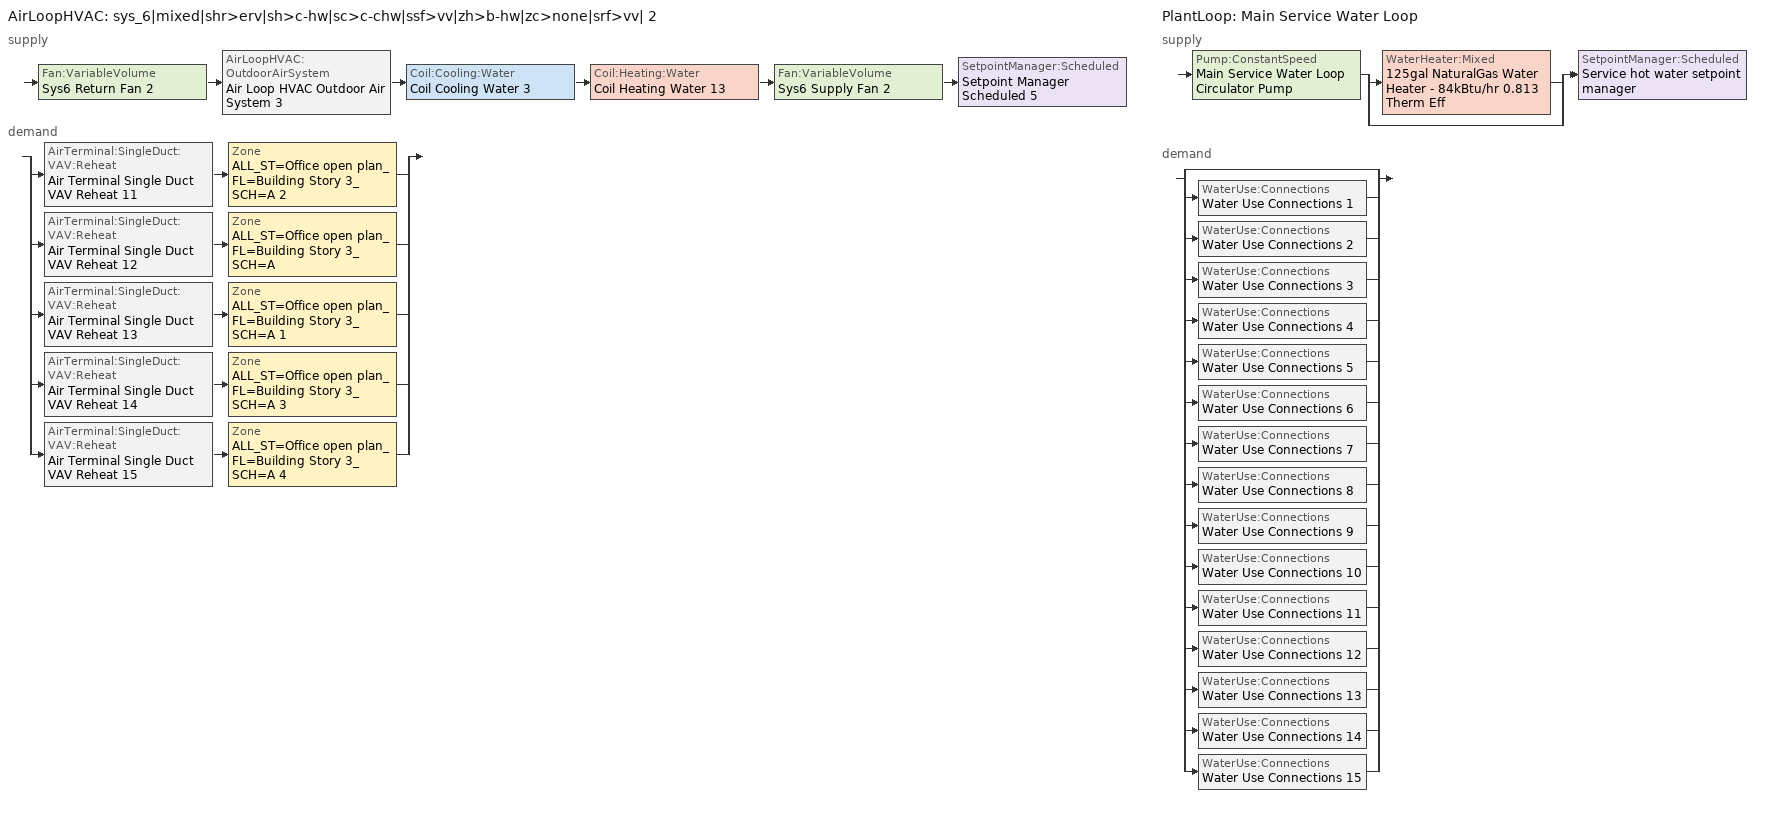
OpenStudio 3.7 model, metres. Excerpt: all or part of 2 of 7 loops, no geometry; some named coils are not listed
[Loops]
AirLoopHVAC 'sys_6|mixed|shr>erv|sh>c-hw|sc>c-chw|ssf>vv|zh>b-hw|zc>none|srf>vv| 2'
 supply: Fan:VariableVolume 'Sys6 Return Fan 2' > AirLoopHVAC:OutdoorAirSystem 'Air Loop HVAC Outdoor Air System 3' > Coil:Cooling:Water 'Coil Cooling Water 3' > Coil:Heating:Water 'Coil Heating Water 13' > Fan:VariableVolume 'Sys6 Supply Fan 2' > SetpointManager:Scheduled 'Setpoint Manager Scheduled 5'
 demand: split
  | AirTerminal:SingleDuct:VAV:Reheat 'Air Terminal Single Duct VAV Reheat 11' > Zone 'ALL_ST=Office open plan_FL=Building Story 3_SCH=A 2'
  | AirTerminal:SingleDuct:VAV:Reheat 'Air Terminal Single Duct VAV Reheat 12' > Zone 'ALL_ST=Office open plan_FL=Building Story 3_SCH=A'
  | AirTerminal:SingleDuct:VAV:Reheat 'Air Terminal Single Duct VAV Reheat 13' > Zone 'ALL_ST=Office open plan_FL=Building Story 3_SCH=A 1'
  | AirTerminal:SingleDuct:VAV:Reheat 'Air Terminal Single Duct VAV Reheat 14' > Zone 'ALL_ST=Office open plan_FL=Building Story 3_SCH=A 3'
  | AirTerminal:SingleDuct:VAV:Reheat 'Air Terminal Single Duct VAV Reheat 15' > Zone 'ALL_ST=Office open plan_FL=Building Story 3_SCH=A 4'
PlantLoop 'Main Service Water Loop'
 supply: Pump:ConstantSpeed 'Main Service Water Loop Circulator Pump' > split
  | WaterHeater:Mixed '125gal NaturalGas Water Heater - 84kBtu/hr 0.813 Therm Eff'
  | bypass
  join > SetpointManager:Scheduled 'Service hot water setpoint manager'
 demand: split
  | bypass
  | WaterUse:Connections 'Water Use Connections 1'
  | WaterUse:Connections 'Water Use Connections 2'
  | WaterUse:Connections 'Water Use Connections 3'
  | WaterUse:Connections 'Water Use Connections 4'
  | WaterUse:Connections 'Water Use Connections 5'
  | WaterUse:Connections 'Water Use Connections 6'
  | WaterUse:Connections 'Water Use Connections 7'
  | WaterUse:Connections 'Water Use Connections 8'
  | WaterUse:Connections 'Water Use Connections 9'
  | WaterUse:Connections 'Water Use Connections 10'
  | WaterUse:Connections 'Water Use Connections 11'
  | WaterUse:Connections 'Water Use Connections 12'
  | WaterUse:Connections 'Water Use Connections 13'
  | WaterUse:Connections 'Water Use Connections 14'
  | WaterUse:Connections 'Water Use Connections 15'
[Sizing:Zone] Zone Cooling Design Supply Air Temperature Input Method=TemperatureDifference; Zone Cooling Design Supply Air Temperature {C}=14; Zone Cooling Design Supply Air Temperature Difference {deltaC}=11; Zone Heating Design Supply Air Temperature Input Method=TemperatureDifference; Zone Heating Design Supply Air Temperature {C}=40; Zone Heating Design Supply Air Temperature Difference {deltaC}=21; Zone Cooling Design Supply Air Humidity Ratio {kg-H2O/kg-air}=0.0085; Zone Heating Design Supply Air Humidity Ratio {kg-H2O/kg-air}=0.008; Zone Heating Sizing Factor=1.3; Zone Cooling Sizing Factor=1.1; Cooling Design Air Flow Method=DesignDay; Heating Design Air Flow Method=DesignDay; Account for Dedicated Outdoor Air System=No; Dedicated Outdoor Air System Control Strategy=NeutralSupplyAir; Dedicated Outdoor Air Low Setpoint Temperature for Design {C}=autosize; Dedicated Outdoor Air High Setpoint Temperature for Design {C}=autosize; Zone Load Sizing Method=Sensible Load Only No Latent Load; Zone Latent Cooling Design Supply Air Humidity Ratio Input Method=HumidityRatioDifference; Zone Cooling Design Supply Air Humidity Ratio Difference {kgWater/kgDryAir}=0.005; Zone Latent Heating Design Supply Air Humidity Ratio Input Method=HumidityRatioDifference; Zone Humidification Design Supply Air Humidity Ratio Difference {kgWater/kgDryAir}=0.005
ALL_ST=Office open plan_FL=Building Story 3_SCH=A; ALL_ST=Office open plan_FL=Building Story 3_SCH=A 1; ALL_ST=Office open plan_FL=Building Story 3_SCH=A 2; ALL_ST=Office open plan_FL=Building Story 3_SCH=A 3; ALL_ST=Office open plan_FL=Building Story 3_SCH=A 4
[Zone equipment]
ALL_ST=Office open plan_FL=Building Story 3_SCH=A: Zone HVAC Baseboard Convective Water 12, Air Terminal Single Duct VAV Reheat 12
ALL_ST=Office open plan_FL=Building Story 3_SCH=A 1: Zone HVAC Baseboard Convective Water 13, Air Terminal Single Duct VAV Reheat 13
ALL_ST=Office open plan_FL=Building Story 3_SCH=A 2: Zone HVAC Baseboard Convective Water 11, Air Terminal Single Duct VAV Reheat 11
ALL_ST=Office open plan_FL=Building Story 3_SCH=A 3: Zone HVAC Baseboard Convective Water 14, Air Terminal Single Duct VAV Reheat 14
ALL_ST=Office open plan_FL=Building Story 3_SCH=A 4: Zone HVAC Baseboard Convective Water 15, Air Terminal Single Duct VAV Reheat 15
[PlantLoop]
Main Service Water Loop: Glycol Concentration=0; Maximum Loop Temperature {C}=60; Minimum Loop Temperature {C}=10; Plant Loop Volume {m3}=Autocalculate; Load Distribution Scheme=Optimal
[Sizing:Plant]
Main Service Water Loop: Loop Type=Heating; Design Loop Exit Temperature {C}=60; Loop Design Temperature Difference {deltaC}=5; Sizing Option=NonCoincident; Zone Timesteps in Averaging Window=1; Coincident Sizing Factor Mode=None
[SetpointManager:Scheduled] Control Variable=Temperature
Name | Schedule | Setpoint Node or NodeList
Setpoint Manager Scheduled 5 | Supply Air Temp 2 | sys_6|mixed|shr>erv|sh>c-hw|sc>c-chw|ssf>vv|zh>b-hw|zc>none|srf>vv| 2 Supply Outlet Node
Service hot water setpoint manager | Service Water Loop Temp - 140F | Main Service Water Loop Supply Outlet Node
[AirLoopHVAC]
sys_6|mixed|shr>erv|sh>c-hw|sc>c-chw|ssf>vv|zh>b-hw|zc>none|srf>vv| 2: Availability Schedule=sys_6|mixed|shr>none|sh>c-hw|sc>c-chw|ssf>vv|zh>b-hw|zc>none|srf>vv| 2 Occ Sch; Design Supply Air Flow Rate {m3/s}=autosize; Design Return Air Flow Fraction of Supply Air Flow=1
[Sizing:System]
sys_6|mixed|shr>erv|sh>c-hw|sc>c-chw|ssf>vv|zh>b-hw|zc>none|srf>vv| 2: Design Outdoor Air Flow Rate {m3/s}=Autosize; Central Heating Maximum System Air Flow Ratio=0.3; Preheat Design Temperature {C}=7; Preheat Design Humidity Ratio {kg-H2O/kg-Air}=0.008; Precool Design Temperature {C}=12.8; Precool Design Humidity Ratio {kg-H2O/kg-Air}=0.008; Central Cooling Design Supply Air Temperature {C}=13; Central Heating Design Supply Air Temperature {C}=13.1; 100% Outdoor Air in Cooling=No; 100% Outdoor Air in Heating=No; Central Cooling Design Supply Air Humidity Ratio {kg-H2O/kg-Air}=0.0085; Zone Maximum Outdoor Air Fraction=1; Cooling Supply Air Flow Rate Per Floor Area {m3/s-m2}=0.00996765; Cooling Fraction of Autosized Cooling Supply Air Flow Rate=1; Cooling Supply Air Flow Rate Per Unit Cooling Capacity {m3/s-W}=3.94755e-05; Heating Supply Air Flow Rate Per Floor Area {m3/s-m2}=0.00996765; Heating Fraction of Autosized Heating Supply Air Flow Rate=1; Heating Fraction of Autosized Cooling Supply Air Flow Rate=1; Heating Supply Air Flow Rate Per Unit Heating Capacity {m3/s-W}=3.15882e-05; Cooling Design Capacity Method=CoolingDesignCapacity; Cooling Design Capacity {W}=autosize; Cooling Design Capacity Per Floor Area {W/m2}=234.7; Fraction of Autosized Cooling Design Capacity=1; Heating Design Capacity Method=HeatingDesignCapacity; Heating Design Capacity {W}=autosize; Heating Design Capacity Per Floor Area {W/m2}=157; Fraction of Autosized Heating Design Capacity=1; Central Cooling Capacity Control Method=OnOff; Occupant Diversity=autosize
[Fan:VariableVolume] Availability Schedule=Always On Discrete; Maximum Flow Rate {m3/s}=Autosize; Fan Power Minimum Flow Rate Input Method=Fraction; Fan Power Minimum Air Flow Rate {m3/s}=0; Motor In Airstream Fraction=1; Fan Power Coefficient 5=0
Name | Fan Total Efficiency | Pressure Rise {Pa} | Fan Power Minimum Flow Fraction | Motor Efficiency | Fan Power Coefficient 1 | Fan Power Coefficient 2 | Fan Power Coefficient 3 | Fan Power Coefficient 4
Sys6 Supply Fan 2 | 0.549965 | 1000 | 0.5 | 0.8461 | -4.1457 | 16.803 | -19.471 | 7.8488
Sys6 Return Fan 2 | 0.299975 | 250 | 0.68 | 0.4615 | -2.4176 | 9.5874 | -11.559 | 5.4009
[Controller:OutdoorAir]
Controller Outdoor Air 3: Minimum Outdoor Air Flow Rate {m3/s}=autosize; Maximum Outdoor Air Flow Rate {m3/s}=Autosize; Economizer Control Type=DifferentialEnthalpy; Economizer Control Action Type=ModulateFlow; Lockout Type=NoLockout; Minimum Limit Type=FixedMinimum; Minimum Outdoor Air Schedule=sys_6|mixed|shr>none|sh>c-hw|sc>c-chw|ssf>vv|zh>b-hw|zc>none|srf>vv| 2 Occ Sch; Controller Mechanical Ventilation=Controller Mechanical Ventilation 3; High Humidity Control=No; Heat Recovery Bypass Control Type=BypassWhenOAFlowGreaterThanMinimum; Economizer Operation Staging=InterlockedWithMechanicalCooling
[Controller:MechanicalVentilation]
Controller Mechanical Ventilation 3: Availability Schedule=Always On Discrete; System Outdoor Air Method=ZoneSum
[AirLoopHVAC:OutdoorAirSystem]
Air Loop HVAC Outdoor Air System 3: Controller=Controller Outdoor Air 3
[AirTerminal:SingleDuct:VAV:Reheat] Availability Schedule=Always On Discrete; Maximum Air Flow Rate {m3/s}=AutoSize; Zone Minimum Air Flow Input Method=Constant; Constant Minimum Air Flow Fraction=0.3; Maximum Hot Water or Steam Flow Rate {m3/s}=AutoSize; Minimum Hot Water or Steam Flow Rate {m3/s}=0; Convergence Tolerance=0.001; Damper Heating Action=Normal; Maximum Flow per Zone Floor Area During Reheat {m3/s-m2}=AutoSize; Maximum Flow Fraction During Reheat=0.5; Maximum Reheat Air Temperature {C}=43; Control For Outdoor Air=No
Name | Fixed Minimum Air Flow Rate {m3/s} | Reheat Coil
Air Terminal Single Duct VAV Reheat 11 | 1.96707 | Coil Heating Water 14
Air Terminal Single Duct VAV Reheat 12 | 0.414676 | Coil Heating Water 15
Air Terminal Single Duct VAV Reheat 13 | 0.262524 | Coil Heating Water 16
Air Terminal Single Duct VAV Reheat 14 | 0.414676 | Coil Heating Water 17
Air Terminal Single Duct VAV Reheat 15 | 0.262507 | Coil Heating Water 18
[Pump:ConstantSpeed]
Main Service Water Loop Circulator Pump: Rated Flow Rate {m3/s}=autosize; Rated Pump Head {Pa}=446362; Rated Power Consumption {W}=autosize; Motor Efficiency=0.855; Fraction of Motor Inefficiencies to Fluid Stream=0; Pump Control Type=Intermittent; Design Power Sizing Method=PowerPerFlowPerPressure; Design Electric Power per Unit Flow Rate {W/(m3/s)}=348701.1; Design Shaft Power per Unit Flow Rate per Unit Head {W-s/m3-Pa}=1.28205
[WaterHeater:Mixed]
125gal NaturalGas Water Heater - 84kBtu/hr 0.813 Therm Eff: Tank Volume {m3}=0.471545; Setpoint Temperature Schedule=Service Water Loop Temp - 140F; Deadband Temperature Difference {deltaC}=2; Maximum Temperature Limit {C}=60; Heater Control Type=Cycle; Heater Maximum Capacity {W}=24638.2; Heater Fuel Type=NaturalGas; Heater Thermal Efficiency=0.812683; Part Load Factor Curve=SWH-EFFFPLR-NECB2011; Off Cycle Parasitic Fuel Consumption Rate {W}=58.6905; Off Cycle Parasitic Fuel Type=NaturalGas; Off Cycle Parasitic Heat Fraction to Tank=0.8; On Cycle Parasitic Fuel Consumption Rate {W}=58.6905; On Cycle Parasitic Fuel Type=NaturalGas; On Cycle Parasitic Heat Fraction to Tank=0; Ambient Temperature Indicator=Schedule; Ambient Temperature Schedule=Water Heater Ambient Temp Schedule 70.0F; Off Cycle Loss Coefficient to Ambient Temperature {W/K}=8.03532; On Cycle Loss Coefficient to Ambient Temperature {W/K}=8.03532; Use Side Effectiveness=1; Source Side Effectiveness=1; Use Side Design Flow Rate {m3/s}=autosize; Source Side Design Flow Rate {m3/s}=autosize; Indirect Water Heating Recovery Time {hr}=1.5; Source Side Flow Control Mode=IndirectHeatPrimarySetpoint
[WaterHeater:Sizing]
125gal NaturalGas Water Heater - 84kBtu/hr 0.813 Therm Eff: Design Mode=PeakDraw; Time Storage Can Meet Peak Draw {hr}=0.538503; Time for Tank Recovery {hr}=0; Nominal Tank Volume for Autosizing Plant Connections {m3}=1
[WaterUse:Connections] Drain Water Heat Exchanger Type=None; Drain Water Heat Exchanger Destination=Plant
Name | Water Use Equipment Name 1
Water Use Connections 1 | Core_bottom Service Water Use 0.37gal/min
Water Use Connections 2 | Core_mid Service Water Use 0.37gal/min
Water Use Connections 3 | Core_top Service Water Use 0.37gal/min
Water Use Connections 4 | Perimeter_bot_zn_1 Service Water Use 0.08gal/min
Water Use Connections 5 | Perimeter_bot_zn_2 Service Water Use 0.05gal/min
Water Use Connections 6 | Perimeter_bot_zn_3 Service Water Use 0.08gal/min
Water Use Connections 7 | Perimeter_bot_zn_4 Service Water Use 0.05gal/min
Water Use Connections 8 | Perimeter_mid_zn_1 Service Water Use 0.08gal/min
Water Use Connections 9 | Perimeter_mid_zn_2 Service Water Use 0.05gal/min
Water Use Connections 10 | Perimeter_mid_zn_3 Service Water Use 0.08gal/min
Water Use Connections 11 | Perimeter_mid_zn_4 Service Water Use 0.05gal/min
Water Use Connections 12 | Perimeter_top_zn_1 Service Water Use 0.08gal/min
Water Use Connections 13 | Perimeter_top_zn_2 Service Water Use 0.05gal/min
Water Use Connections 14 | Perimeter_top_zn_3 Service Water Use 0.08gal/min
Water Use Connections 15 | Perimeter_top_zn_4 Service Water Use 0.05gal/min
[WaterUse:Equipment:Definition]
Name | Peak Flow Rate {m3/s} | Target Temperature Schedule | Sensible Fraction Schedule | Latent Fraction Schedule
Core_bottom Service Water Use Def 0.37gal/min | 2.35071e-05 | Schedule Ruleset 5 | Schedule Ruleset 3 | Schedule Ruleset 4
Core_mid Service Water Use Def 0.37gal/min | 2.35071e-05 | Schedule Ruleset 8 | Schedule Ruleset 6 | Schedule Ruleset 7
Core_top Service Water Use Def 0.37gal/min | 2.35071e-05 | Schedule Ruleset 11 | Schedule Ruleset 9 | Schedule Ruleset 10
Perimeter_bot_zn_1 Service Water Use Def 0.08gal/min | 4.9555e-06 | Schedule Ruleset 14 | Schedule Ruleset 12 | Schedule Ruleset 13
Perimeter_bot_zn_2 Service Water Use Def 0.05gal/min | 3.13724e-06 | Schedule Ruleset 17 | Schedule Ruleset 15 | Schedule Ruleset 16
Perimeter_bot_zn_3 Service Water Use Def 0.08gal/min | 4.9555e-06 | Schedule Ruleset 20 | Schedule Ruleset 18 | Schedule Ruleset 19
Perimeter_bot_zn_4 Service Water Use Def 0.05gal/min | 3.13703e-06 | Schedule Ruleset 23 | Schedule Ruleset 21 | Schedule Ruleset 22
Perimeter_mid_zn_1 Service Water Use Def 0.08gal/min | 4.9555e-06 | Schedule Ruleset 26 | Schedule Ruleset 24 | Schedule Ruleset 25
Perimeter_mid_zn_2 Service Water Use Def 0.05gal/min | 3.13724e-06 | Schedule Ruleset 29 | Schedule Ruleset 27 | Schedule Ruleset 28
Perimeter_mid_zn_3 Service Water Use Def 0.08gal/min | 4.9555e-06 | Schedule Ruleset 32 | Schedule Ruleset 30 | Schedule Ruleset 31
Perimeter_mid_zn_4 Service Water Use Def 0.05gal/min | 3.13703e-06 | Schedule Ruleset 35 | Schedule Ruleset 33 | Schedule Ruleset 34
Perimeter_top_zn_1 Service Water Use Def 0.08gal/min | 4.9555e-06 | Schedule Ruleset 38 | Schedule Ruleset 36 | Schedule Ruleset 37
Perimeter_top_zn_2 Service Water Use Def 0.05gal/min | 3.13724e-06 | Schedule Ruleset 41 | Schedule Ruleset 39 | Schedule Ruleset 40
Perimeter_top_zn_3 Service Water Use Def 0.08gal/min | 4.9555e-06 | Schedule Ruleset 44 | Schedule Ruleset 42 | Schedule Ruleset 43
Perimeter_top_zn_4 Service Water Use Def 0.05gal/min | 3.13703e-06 | Schedule Ruleset 47 | Schedule Ruleset 45 | Schedule Ruleset 46
[WaterUse:Equipment] Flow Rate Fraction Schedule=NECB-A-Service Water Heating
Name | Water Use Equipment Definition | Space
Core_bottom Service Water Use 0.37gal/min | Core_bottom Service Water Use Def 0.37gal/min | Core_bottom
Core_mid Service Water Use 0.37gal/min | Core_mid Service Water Use Def 0.37gal/min | Core_mid
Core_top Service Water Use 0.37gal/min | Core_top Service Water Use Def 0.37gal/min | Core_top
Perimeter_bot_zn_1 Service Water Use 0.08gal/min | Perimeter_bot_zn_1 Service Water Use Def 0.08gal/min | Perimeter_bot_ZN_1
Perimeter_bot_zn_2 Service Water Use 0.05gal/min | Perimeter_bot_zn_2 Service Water Use Def 0.05gal/min | Perimeter_bot_ZN_2
Perimeter_bot_zn_3 Service Water Use 0.08gal/min | Perimeter_bot_zn_3 Service Water Use Def 0.08gal/min | Perimeter_bot_ZN_3
Perimeter_bot_zn_4 Service Water Use 0.05gal/min | Perimeter_bot_zn_4 Service Water Use Def 0.05gal/min | Perimeter_bot_ZN_4
Perimeter_mid_zn_1 Service Water Use 0.08gal/min | Perimeter_mid_zn_1 Service Water Use Def 0.08gal/min | Perimeter_mid_ZN_1
Perimeter_mid_zn_2 Service Water Use 0.05gal/min | Perimeter_mid_zn_2 Service Water Use Def 0.05gal/min | Perimeter_mid_ZN_2
Perimeter_mid_zn_3 Service Water Use 0.08gal/min | Perimeter_mid_zn_3 Service Water Use Def 0.08gal/min | Perimeter_mid_ZN_3
Perimeter_mid_zn_4 Service Water Use 0.05gal/min | Perimeter_mid_zn_4 Service Water Use Def 0.05gal/min | Perimeter_mid_ZN_4
Perimeter_top_zn_1 Service Water Use 0.08gal/min | Perimeter_top_zn_1 Service Water Use Def 0.08gal/min | Perimeter_top_ZN_1
Perimeter_top_zn_2 Service Water Use 0.05gal/min | Perimeter_top_zn_2 Service Water Use Def 0.05gal/min | Perimeter_top_ZN_2
Perimeter_top_zn_3 Service Water Use 0.08gal/min | Perimeter_top_zn_3 Service Water Use Def 0.08gal/min | Perimeter_top_ZN_3
Perimeter_top_zn_4 Service Water Use 0.05gal/min | Perimeter_top_zn_4 Service Water Use Def 0.05gal/min | Perimeter_top_ZN_4
[Schedule:Ruleset]
Supply Air Temp 2: Default Day Schedule=Supply Air Temp Default 2
Service Water Loop Temp - 140F: Default Day Schedule=Service Water Loop Temp - 140F Default
Water Heater Ambient Temp Schedule 70.0F: Default Day Schedule=Water Heater Ambient Temp Schedule 70.0F Default
Schedule Ruleset 3: Default Day Schedule=Schedule Day 7
Schedule Ruleset 4: Default Day Schedule=Schedule Day 8
Schedule Ruleset 5: Default Day Schedule=Schedule Day 9
NECB-A-Service Water Heating: Default Day Schedule=NECB-A-Service Water Heating Default
Schedule Ruleset 6: Default Day Schedule=Schedule Day 10
Schedule Ruleset 7: Default Day Schedule=Schedule Day 11
Schedule Ruleset 8: Default Day Schedule=Schedule Day 12
Schedule Ruleset 9: Default Day Schedule=Schedule Day 13
Schedule Ruleset 10: Default Day Schedule=Schedule Day 14
Schedule Ruleset 11: Default Day Schedule=Schedule Day 15
Schedule Ruleset 12: Default Day Schedule=Schedule Day 16
Schedule Ruleset 13: Default Day Schedule=Schedule Day 17
Schedule Ruleset 14: Default Day Schedule=Schedule Day 18
Schedule Ruleset 15: Default Day Schedule=Schedule Day 19
Schedule Ruleset 16: Default Day Schedule=Schedule Day 20
Schedule Ruleset 17: Default Day Schedule=Schedule Day 21
Schedule Ruleset 18: Default Day Schedule=Schedule Day 22
Schedule Ruleset 19: Default Day Schedule=Schedule Day 23
Schedule Ruleset 20: Default Day Schedule=Schedule Day 24
Schedule Ruleset 21: Default Day Schedule=Schedule Day 25
Schedule Ruleset 22: Default Day Schedule=Schedule Day 26
Schedule Ruleset 23: Default Day Schedule=Schedule Day 27
Schedule Ruleset 24: Default Day Schedule=Schedule Day 28
Schedule Ruleset 25: Default Day Schedule=Schedule Day 29
Schedule Ruleset 26: Default Day Schedule=Schedule Day 30
Schedule Ruleset 27: Default Day Schedule=Schedule Day 31
Schedule Ruleset 28: Default Day Schedule=Schedule Day 32
Schedule Ruleset 29: Default Day Schedule=Schedule Day 33
Schedule Ruleset 30: Default Day Schedule=Schedule Day 34
Schedule Ruleset 31: Default Day Schedule=Schedule Day 35
Schedule Ruleset 32: Default Day Schedule=Schedule Day 36
Schedule Ruleset 33: Default Day Schedule=Schedule Day 37
Schedule Ruleset 34: Default Day Schedule=Schedule Day 38
Schedule Ruleset 35: Default Day Schedule=Schedule Day 39
Schedule Ruleset 36: Default Day Schedule=Schedule Day 40
Schedule Ruleset 37: Default Day Schedule=Schedule Day 41
Schedule Ruleset 38: Default Day Schedule=Schedule Day 42
Schedule Ruleset 39: Default Day Schedule=Schedule Day 43
Schedule Ruleset 40: Default Day Schedule=Schedule Day 44
Schedule Ruleset 41: Default Day Schedule=Schedule Day 45
Schedule Ruleset 42: Default Day Schedule=Schedule Day 46
Schedule Ruleset 43: Default Day Schedule=Schedule Day 47
Schedule Ruleset 44: Default Day Schedule=Schedule Day 48
Schedule Ruleset 45: Default Day Schedule=Schedule Day 49
Schedule Ruleset 46: Default Day Schedule=Schedule Day 50
Schedule Ruleset 47: Default Day Schedule=Schedule Day 51
sys_6|mixed|shr>none|sh>c-hw|sc>c-chw|ssf>vv|zh>b-hw|zc>none|srf>vv| 2 Occ Sch: Default Day Schedule=sys_6|mixed|shr>none|sh>c-hw|sc>c-chw|ssf>vv|zh>b-hw|zc>none|srf>vv| 2 Occ Sch Default; Summer Design Day Schedule=sys_6|mixed|shr>none|sh>c-hw|sc>c-chw|ssf>vv|zh>b-hw|zc>none|srf>vv| 2 Occ Sch Summer Design Day; Winter Design Day Schedule=sys_6|mixed|shr>none|sh>c-hw|sc>c-chw|ssf>vv|zh>b-hw|zc>none|srf>vv| 2 Occ Sch Winter Design Day
[Schedule:Day]
Supply Air Temp Default 2: 24, 0, 13
Service Water Loop Temp - 140F Default; Schedule Day 9; Schedule Day 12; Schedule Day 15; Schedule Day 18; Schedule Day 21; Schedule Day 24; Schedule Day 27; Schedule Day 30; Schedule Day 33; Schedule Day 36; Schedule Day 39; Schedule Day 42; Schedule Day 45; Schedule Day 48; Schedule Day 51: 24, 0, 60
Water Heater Ambient Temp Schedule 70.0F Default: 24, 0, 21.1111
Schedule Day 7; Schedule Day 10; Schedule Day 13; Schedule Day 16; Schedule Day 19; Schedule Day 22; Schedule Day 25; Schedule Day 28; Schedule Day 31; Schedule Day 34; Schedule Day 37; Schedule Day 40; Schedule Day 43; Schedule Day 46; Schedule Day 49: 24, 0, 0.2
Schedule Day 8; NECB-A-Service Water Heating Sat Day; NECB-A-Service Water Heating Sun|Hol Day; Schedule Day 11; Schedule Day 14; Schedule Day 17; Schedule Day 20; Schedule Day 23; Schedule Day 26; Schedule Day 29; Schedule Day 32; Schedule Day 35; Schedule Day 38; Schedule Day 41; Schedule Day 44; Schedule Day 47; Schedule Day 50: 24, 0, 0.05
NECB-A-Service Water Heating Default; NECB-A-Service Water Heating Default|Wkdy Day: 7, 0, 0.05, 8, 0, 0.1, 10, 0, 0.5, 16, 0, 0.9, 17, 0, 0.7, 18, 0, 0.5, 19, 0, 0.3, 22, 0, 0.2, 24, 0, 0.05
sys_6|mixed|shr>none|sh>c-hw|sc>c-chw|ssf>vv|zh>b-hw|zc>none|srf>vv| 2 Occ Sch Default: 8, 0, 0, 19, 0, 1, 24, 0, 0
sys_6|mixed|shr>none|sh>c-hw|sc>c-chw|ssf>vv|zh>b-hw|zc>none|srf>vv| 2 Occ Sch Winter Design Day; sys_6|mixed|shr>none|sh>c-hw|sc>c-chw|ssf>vv|zh>b-hw|zc>none|srf>vv| 2 Occ Sch Summer Design Day: 24, 0, 1
Schedule Day 54: 24, 0, 0
[Schedule:Rule] Date Specification Type=DateRange; Start Month=1; Start Day=1; End Month=12; End Day=31
Name | Schedule Ruleset | Rule Order | Day Schedule | Apply Monday | Apply Tuesday | Apply Wednesday | Apply Thursday | Apply Friday | Apply Saturday | Apply Sunday
Schedule Rule 17 | NECB-A-Service Water Heating | 2 | NECB-A-Service Water Heating Default|Wkdy Day | Yes | Yes | Yes | Yes | Yes
Schedule Rule 18 | NECB-A-Service Water Heating | 1 | NECB-A-Service Water Heating Sat Day |  |  |  |  |  | Yes
Schedule Rule 19 | NECB-A-Service Water Heating | 0 | NECB-A-Service Water Heating Sun|Hol Day |  |  |  |  |  |  | Yes
Schedule Rule 22 | sys_6|mixed|shr>none|sh>c-hw|sc>c-chw|ssf>vv|zh>b-hw|zc>none|srf>vv| 2 Occ Sch | 0 | Schedule Day 54 |  |  |  |  |  | Yes | Yes
[Schedule:Constant]
Always On Discrete: Value=1
[Curve:Cubic]
SWH-EFFFPLR-NECB2011: Coefficient1 Constant=0.7576; Coefficient2 x=1.0071; Coefficient3 x**2=-1.4443; Coefficient4 x**3=0.6844; Minimum Value of x=0; Maximum Value of x=1
